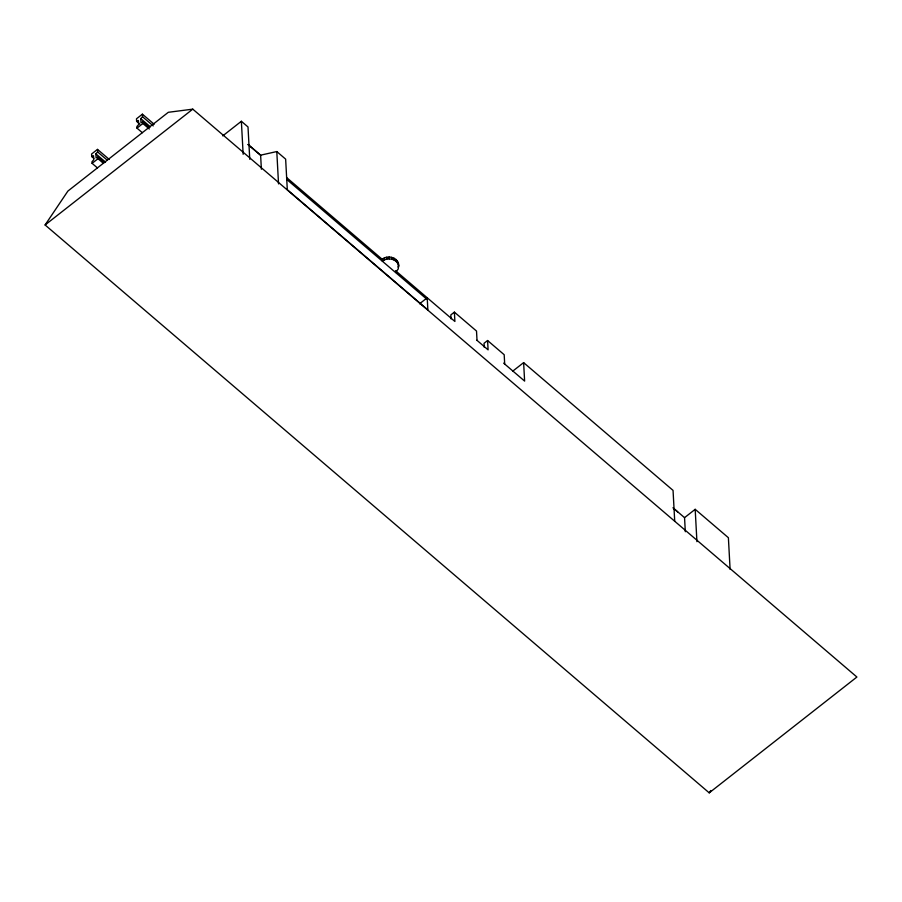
<?xml version="1.0" encoding="UTF-8"?>
<svg xmlns="http://www.w3.org/2000/svg" width="902" height="902" viewBox="0 0 902 902"><rect width="100%" height="100%" fill="white"/><g stroke="black" fill="none" stroke-linecap="round" stroke-linejoin="round"><path stroke-width="1.35" d="M398.132 267.105L398.549 265.053L398.233 268.965L395.583 272.505M45.1 224.97L67.898 191.066L168.313 112.299L192.78 109.153L856.9 677.03L709.22 792.847L45.1 224.97L192.78 109.153M709.22 792.847L710.799 790.513M104.339 162.574L97.912 157.072L96.108 157.951L95.883 153.847L97.63 151.942L97.495 149.382L91.587 154.016L91.722 156.576L93.864 158.414M149.236 127.362L142.809 121.86L141.005 122.74L140.78 118.636L142.527 116.741L142.392 114.171L136.484 118.805L136.619 121.364L139.833 124.115M97.45 167.919L92.094 163.341L98.002 158.707L97.912 157.072M142.336 132.707L136.98 128.129L142.888 123.495L142.809 121.86M222.738 135.886L241.364 121.274L248.005 126.956L249.764 159.304M419.543 303.805L427.21 297.795L427.864 309.916L287.298 189.713L285.641 159.135L276.79 151.559L260.622 155.167L248.118 144.478M477.023 340.381L476.515 331.057L454.382 312.137L450.831 314.911L451.056 318.902M504.692 364.047L504.184 354.723L487.587 340.528L484.047 343.301L484.261 347.304M512.663 371.218L523.622 362.627L673.05 490.395L674.719 521.333M685.317 531.729L684.55 517.658L695.183 509.326L728.388 537.716L730.101 569.365M398.301 262.989L398.402 264.861C396.203 258.457 387.251 257.25 382.301 261.152L382.2 259.291C388.187 254.217 399.969 258.096 398.65 266.913M136.619 121.364L138.423 120.485L138.637 124.6L136.901 126.494L136.98 128.129M91.722 156.576L93.526 155.696L93.752 159.812L92.004 161.706L92.094 163.341M672.96 507.747L684.55 517.658M248.073 144.602L260.577 155.291M286.565 177.514L382.2 259.291M395.482 270.645L454.89 321.45L454.382 312.137M476.865 340.234L488.095 349.852L487.587 340.528M503.643 363.134L524.614 381.084L523.622 362.627M673.568 508.424L677.729 511.986M286.667 179.374L426.635 299.069M142.392 114.171L154.174 124.251M142.527 116.741L153.239 125.897M140.78 118.636L150.42 126.878M142.888 123.495L149.315 128.986M97.495 149.382L109.277 159.462M97.63 151.942L107.27 160.184M95.883 153.847L105.523 162.089M98.002 158.707L103.358 163.285M695.183 509.326L696.93 541.674M397.41 261.061L397.511 262.933M395.933 259.404L396.034 261.276M393.971 258.13L394.073 259.99M391.66 257.318L391.761 259.178M389.157 257.025L389.258 258.885M386.631 257.273L386.732 259.133M384.263 258.04L384.365 259.911M276.79 151.559L278.538 183.907M260.622 155.167L261.377 169.238M241.364 121.274L243.157 154.298"/></g></svg>
